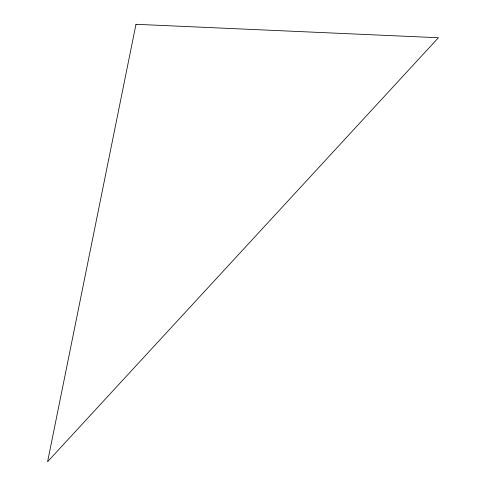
<?xml version="1.0" encoding="UTF-8"?>
<svg xmlns="http://www.w3.org/2000/svg" width="486" height="486" viewBox="0 0 486 486"><rect width="100%" height="100%" fill="white"/><g stroke="black" fill="none" stroke-linecap="round" stroke-linejoin="round"><path stroke-width="0.73" d="M135.977 24.3L47.598 461.7L438.402 37.738L135.977 24.3"/></g></svg>
